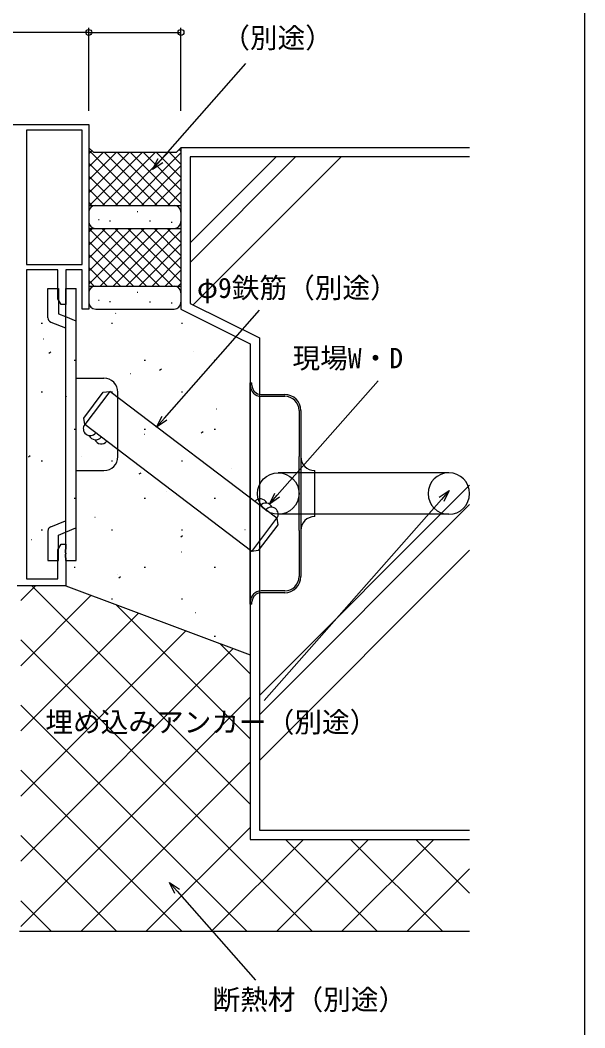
# Model space of a CAD drawing. Units: millimetres, scale not verified. Extents: x -437 to 438, y -344 to 341.
# Drawn here: x 315.7 to 438.2, y -224.7 to -6.1 of the extents above; entities that cross this region are included whole.
import ezdxf
from ezdxf.enums import TextEntityAlignment as Align

# ---------------------------------------------------------------- set-up
doc = ezdxf.new("R2010")
doc.units = ezdxf.units.MM
doc.header["$LTSCALE"] = 2
for name, color, linetype in [('0-2_YKK_11', 7, 'Continuous'), ('0-4_YKK_13', 4, 'Continuous'), ('0-5_YKK_D', 6, 'Continuous'), ('0-6_YKK_ZWAK', 7, 'Continuous'), ('0-7_YSS_K', 3, 'Continuous')]:
    doc.layers.add(name, color=color, linetype=linetype)
doc.styles.add('ＭＳ ゴシック', font='')
doc.styles.get('ＭＳ ゴシック').set_extended_font_data('MS Gothic')

msp = doc.modelspace()

# ---------------------------------------------------------------- linework, layer by layer
at = {"layer": '0-2_YKK_11'}
msp.add_lwpolyline([(300.6, -28.8), (330.6, -28.8), (330.6, -68.8), (329.2, -68.8), (329.2, -60.3), (325.6, -60.3), (325.6, -67.8), (324.6, -67.8), (323.9, -66.588), (323.9, -60.3), (317.1, -60.3), (317.1, -127.3), (323.9, -127.3), (323.9, -121.012), (324.6, -119.8), (325.6, -119.8), (325.6, -120.842), (325.48, -121.025), (325.48, -121.575), (325.6, -121.758), (325.6, -121.842), (325.48, -122.025), (325.48, -122.575), (325.6, -122.758), (325.6, -128.8), (315.1, -128.8)], dxfattribs=at)
msp.add_lwpolyline([(317.1, -30), (317.1, -59.1), (329.2, -59.1), (329.2, -30)], close=True, dxfattribs=at)
at = {"layer": '0-4_YKK_13'}
for p, q in [((321.726, -70.677), (321.725, -64.3)), ((321.726, -64.3), (324.026, -64.3)), ((324.026, -64.3), (324.026, -69.8)), ((325.6, -64.3), (327.897, -64.3)), ((325.603, -123.3), (325.602, -64.3)), ((327.903, -123.3), (327.897, -64.3)), ((322.352, -71.604), (325.526, -72.887)), ((327.902, -83.8), (333.901, -83.8)), ((365.6, -84.8), (366, -84.8)), ((365.6, -85.3), (365.6, -84.8)), ((366, -85.3), (366, -84.8)), ((336.902, -100.799), (336.902, -86.8)), ((365.6, -132.3), (365.6, -85.3)), ((368, -87.3), (373.1, -87.3)), ((368, -87.7), (373.1, -87.7)), ((376.2, -90.8), (376.2, -100.8)), ((376.6, -90.8), (376.6, -100.8)), ((376.2, -116.8), (376.2, -100.8)), ((376.6, -100.8), (376.6, -116.8)), ((327.904, -103.8), (333.902, -103.799)), ((408.7, -104.3), (371.7, -104.3)), ((379.6, -113.8), (379.6, -103.8)), ((408.7, -113.3), (371.7, -113.3)), ((322.354, -115.995), (325.529, -114.712)), ((321.729, -116.922), (321.729, -123.3)), ((324.029, -117.799), (325.529, -117.193)), ((324.029, -123.299), (324.029, -117.799)), ((325.529, -117.193), (327.829, -116.263)), ((376.2, -116.8), (376.2, -126.8)), ((376.6, -116.8), (376.6, -126.8)), ((321.729, -123.3), (324.029, -123.3)), ((325.603, -123.3), (327.903, -123.299)), ((373.1, -129.9), (368, -129.9)), ((373.1, -130.3), (368, -130.3)), ((365.6, -132.8), (365.6, -132.3)), ((366, -132.8), (365.6, -132.8)), ((366, -132.8), (366, -132.3))]:
    msp.add_line(p, q, dxfattribs=at)
msp.add_lwpolyline([(324.026, -69.8), (325.526, -70.406), (327.826, -71.335)], dxfattribs=at)
msp.add_circle((371.7, -108.8), 4.5, dxfattribs=at)
for centre, radius, start, end in [((322.726, -70.677), 1, 180, 248.00217), ((333.902, -86.8), 3, 0.00122, 90.00127), ((368, -85.3), 2.4, 180, 270), ((368, -85.3), 2, 180, 270), ((373.1, -90.8), 3.5, 360, 90), ((373.1, -90.8), 3.1, 360, 90), ((333.902, -100.799), 3, 270.00155, 0.00122), ((379.6, -100.8), 3, 180, 270), ((408.7, -108.8), 4.5, 90, 270), ((408.7, -108.8), 4.5, 270, 90), ((379.6, -116.8), 3, 90, 180), ((322.729, -116.922), 1, 112.00335, 180), ((373.1, -126.8), 3.5, 270, 360), ((373.1, -126.8), 3.1, 270, 360), ((368, -132.3), 2.4, 90, 180), ((368, -132.3), 2, 90, 180)]:
    msp.add_arc(centre, radius, start, end, dxfattribs=at)
at = {"layer": '0-5_YKK_D'}
for p, q in [((330.6, -25.8), (330.6, -7.8)), ((330.6, -25.8), (330.6, -7.8)), ((350.6, -25.8), (350.6, -7.8)), ((330.6, -8.8), (300.6, -8.8)), ((330.6, -8.8), (350.6, -8.8))]:
    msp.add_line(p, q, dxfattribs=at)
for points in [[(344.46, -38.514), (346.146, -36.601), (364.68, -15.578)], [(346.659, -37.053), (344.46, -38.514), (345.634, -36.149)], [(345.319, -94.372), (347.006, -92.46), (367.654, -69.038)], [(369.789, -111.078), (371.475, -109.165), (393.363, -84.336)], [(347.518, -92.911), (345.319, -94.372), (346.493, -92.008)], [(408.803, -108.141), (407.116, -110.054), (368.647, -153.691)], [(371.987, -109.617), (369.789, -111.078), (370.962, -108.713)], [(406.604, -109.602), (408.803, -108.141), (407.629, -110.505)], [(349.28, -195.501), (348.106, -193.136), (350.305, -194.597)], [(348.106, -193.136), (349.793, -195.049), (366.755, -214.29)]]:
    msp.add_lwpolyline(points, dxfattribs=at)
for centre in [(330.6, -8.8), (330.6, -8.8), (350.6, -8.8)]:
    msp.add_circle(centre, 0.637, dxfattribs=at)
at = {"layer": '0-6_YKK_ZWAK'}
msp.add_lwpolyline([(-436.8, -343.8), (438.2, -343.8), (438.2, 306.2)], dxfattribs=at)
at = {"layer": '0-7_YSS_K'}
for p, q in [((330.6, -33.8), (331.6, -34.8)), ((330.6, -34.318), (342.582, -46.3)), ((330.6, -35.137), (331.269, -34.469)), ((330.6, -37.966), (333.766, -34.8)), ((330.6, -40.794), (336.594, -34.8)), ((330.6, -43.623), (339.422, -34.8)), ((330.751, -46.3), (342.251, -34.8)), ((331.6, -34.8), (349.6, -34.8)), ((333.579, -46.3), (345.079, -34.8)), ((333.91, -34.8), (345.41, -46.3)), ((336.408, -46.3), (347.908, -34.8)), ((336.738, -34.8), (348.238, -46.3)), ((339.236, -46.3), (350.6, -34.936)), ((339.567, -34.8), (350.6, -45.833)), ((342.395, -34.8), (350.6, -43.005)), ((345.224, -34.8), (350.6, -40.176)), ((348.052, -34.8), (350.6, -37.348)), ((350.6, -33.8), (349.6, -34.8)), ((350.24, -34.16), (350.6, -34.519)), ((330.6, -37.147), (339.753, -46.3)), ((352.6, -54.426), (371.226, -35.8)), ((352.6, -58.669), (375.469, -35.8)), ((353.27, -67.899), (385.368, -35.8)), ((342.065, -46.3), (350.6, -37.765)), ((330.6, -39.975), (336.925, -46.3)), ((344.893, -46.3), (350.6, -40.593)), ((330.6, -42.804), (334.096, -46.3)), ((347.721, -46.3), (350.6, -43.422)), ((330.6, -45.632), (331.268, -46.3)), ((330.6, -46.3), (350.6, -46.3)), ((330.6, -47.8), (330.6, -49.8)), ((332.1, -46.3), (349.1, -46.3)), ((341.072, -47.605), (341.272, -47.605)), ((350.55, -46.3), (350.6, -46.25)), ((350.6, -47.8), (350.6, -49.8)), ((332.684, -49.336), (332.884, -49.336)), ((335.086, -49.646), (335.286, -49.646)), ((343.785, -49.697), (343.985, -49.697)), ((348.493, -49.956), (348.693, -49.956)), ((330.6, -51.3), (350.6, -51.3)), ((330.6, -52.108), (331.408, -51.3)), ((330.6, -54.936), (334.236, -51.3)), ((330.6, -57.765), (337.065, -51.3)), ((330.6, -60.593), (339.893, -51.3)), ((330.6, -63.422), (342.721, -51.3)), ((330.611, -51.3), (343.111, -63.8)), ((332.1, -51.3), (349.1, -51.3)), ((333.05, -63.8), (345.55, -51.3)), ((333.439, -51.3), (345.939, -63.8)), ((335.878, -63.8), (348.378, -51.3)), ((336.268, -51.3), (348.768, -63.8)), ((338.707, -63.8), (350.6, -51.907)), ((339.096, -51.3), (350.6, -62.804)), ((341.925, -51.3), (350.6, -59.975)), ((344.753, -51.3), (350.6, -57.147)), ((347.582, -51.3), (350.6, -54.318)), ((350.41, -51.3), (350.6, -51.49)), ((330.6, -54.117), (340.283, -63.8)), ((341.535, -63.8), (350.6, -54.735)), ((330.6, -56.946), (337.454, -63.8)), ((344.364, -63.8), (350.6, -57.564)), ((330.6, -59.774), (334.626, -63.8)), ((347.192, -63.8), (350.6, -60.392)), ((330.6, -62.603), (331.797, -63.8)), ((350.02, -63.8), (350.6, -63.221)), ((330.6, -63.8), (350.6, -63.8)), ((330.6, -65.3), (330.6, -67.3)), ((332.1, -63.8), (349.1, -63.8)), ((341.072, -65.105), (341.272, -65.105)), ((350.6, -65.3), (350.6, -67.3)), ((332.684, -66.836), (332.884, -66.836)), ((335.086, -67.146), (335.286, -67.146)), ((343.785, -67.197), (343.985, -67.197)), ((348.493, -67.456), (348.693, -67.456)), ((332.1, -68.8), (349.1, -68.8)), ((336.416, -69.729), (336.463, -69.713)), ((320.305, -71.82), (320.555, -71.82)), ((335.505, -71.82), (335.755, -71.82)), ((350.705, -71.82), (350.955, -71.82)), ((320.815, -75.254), (320.862, -75.237)), ((321.924, -78.343), (322.341, -78.067)), ((353.362, -77.933), (353.409, -77.917)), ((327.43, -79.895), (327.68, -79.895)), ((342.63, -79.895), (342.88, -79.895)), ((357.83, -79.895), (358.08, -79.895)), ((339.646, -82.79), (339.693, -82.774)), ((345.937, -82.038), (346.354, -81.762)), ((320.305, -86.77), (320.555, -86.77)), ((371.391, -114.169), (335.16, -86.658)), ((335.505, -86.77), (335.755, -86.77)), ((350.705, -86.77), (350.955, -86.77)), ((325.695, -87.731), (325.742, -87.714)), ((358.241, -90.41), (358.288, -90.394)), ((365.948, -121.337), (329.717, -93.825)), ((327.43, -94.845), (327.68, -94.845)), ((342.63, -94.845), (342.88, -94.845)), ((342.641, -95.935), (342.688, -95.918)), ((354.961, -95.654), (355.378, -95.378)), ((357.83, -94.845), (358.08, -94.845)), ((317.501, -100.859), (317.918, -100.583)), ((320.305, -101.72), (320.555, -101.72)), ((328.925, -100.792), (328.972, -100.775)), ((335.505, -101.72), (335.755, -101.72)), ((350.705, -101.72), (350.955, -101.72)), ((341.515, -104.554), (341.932, -104.278)), ((361.471, -103.471), (361.518, -103.454)), ((367.6, -152.563), (413.2, -106.963)), ((347.52, -108.411), (347.567, -108.395)), ((327.43, -109.795), (327.68, -109.795)), ((342.63, -109.795), (342.88, -109.795)), ((357.83, -109.795), (358.08, -109.795)), ((367.6, -156.806), (413.2, -111.206)), ((331.92, -113.936), (331.967, -113.919)), ((320.305, -116.67), (320.555, -116.67)), ((335.505, -116.67), (335.755, -116.67)), ((350.539, -118.17), (350.956, -117.894)), ((350.705, -116.67), (350.955, -116.67)), ((364.466, -116.616), (364.513, -116.599)), ((318.204, -118.793), (318.251, -118.776)), ((350.75, -121.472), (350.797, -121.456)), ((367.6, -166.705), (413.2, -121.105)), ((327.43, -124.745), (327.68, -124.745)), ((336.799, -126.413), (336.846, -126.396)), ((342.63, -124.745), (342.88, -124.745)), ((357.83, -124.745), (358.08, -124.745)), ((315.835, -131.983), (319.018, -128.8)), ((365.6, -176.149), (318.251, -128.8)), ((325.6, -128.8), (365.6, -143.8)), ((337.093, -127.07), (337.51, -126.794)), ((315.835, -146.125), (331.099, -130.862)), ((335.505, -131.62), (335.755, -131.62)), ((365.6, -162.007), (336.469, -132.876)), ((350.705, -131.62), (350.955, -131.62)), ((315.835, -160.267), (341.384, -134.719)), ((353.745, -134.617), (353.792, -134.6)), ((315.835, -174.409), (351.669, -138.576)), ((357.83, -139.695), (358.08, -139.695)), ((379.109, -203.8), (315.835, -140.527)), ((365.6, -147.865), (359.096, -141.361)), ((315.835, -188.552), (361.954, -142.433)), ((315.835, -202.694), (365.6, -152.929)), ((364.967, -203.8), (315.835, -154.669)), ((328.871, -203.8), (365.6, -167.071)), ((350.824, -203.8), (315.835, -168.811)), ((343.013, -203.8), (365.6, -181.213)), ((336.682, -203.8), (315.835, -182.953)), ((357.155, -203.8), (377.155, -183.8)), ((371.298, -203.8), (391.298, -183.8)), ((393.251, -203.8), (373.251, -183.8)), ((385.44, -203.8), (405.44, -183.8)), ((407.393, -203.8), (387.393, -183.8)), ((413.2, -195.465), (401.535, -183.8)), ((399.582, -203.8), (413.2, -190.182)), ((322.54, -203.8), (315.835, -197.095)), ((413.2, -203.8), (315.6, -203.8))]:
    msp.add_line(p, q, dxfattribs=at)
for points in [[(413.2, -33.8), (350.6, -33.8), (350.6, -68.8), (365.6, -76.3), (365.6, -183.8), (413.2, -183.8)], [(413.2, -35.8), (352.6, -35.8), (352.6, -67.564), (367.6, -75.064), (367.6, -181.8), (413.2, -181.8)]]:
    msp.add_lwpolyline(points, dxfattribs=at)
for points in [[(335.159, -86.658), (329.717, -93.826), (329.525, -92.425), (333.758, -86.85)], [(365.948, -121.337), (371.391, -114.169), (371.582, -115.57), (367.349, -121.145)]]:
    msp.add_lwpolyline(points, close=True, dxfattribs=at)
for centre, start, end in [((332.1, -47.8), 90, 180), ((349.1, -47.8), 360, 90), ((332.1, -49.8), 180, 270), ((349.1, -49.8), 270, 360), ((332.1, -65.3), 90, 180), ((349.1, -65.3), 360, 90), ((332.1, -67.3), 180, 270), ((349.1, -67.3), 270, 360), ((330.912, -94.733), 142.78946, 322.78944), ((332.106, -95.64), 202.78943, 322.78944), ((333.301, -96.547), 202.78943, 322.78944), ((367.807, -111.448), 22.78943, 142.78944), ((369.001, -112.355), 22.78943, 142.78944), ((370.196, -113.262), 322.78946, 142.78944)]:
    msp.add_arc(centre, 1.5, start, end, dxfattribs=at)

# ---------------------------------------------------------------- texts
at = {"layer": '0-5_YKK_D', "style": 'ＭＳ ゴシック'}
for s, p in [('（別途）', (359.548, -13.504)), ('φ9鉄筋（別途）', (354.075, -67.709)), ('現場W・D', (374.791, -82.948)), ('埋め込みアンカー（別途）', (321.181, -161.892)), ('断熱材（別途）', (357.439, -222.05))]:
    msp.add_text(s, height=4.399, dxfattribs=at).set_placement(p, align=Align.BOTTOM_LEFT)

doc.saveas('drawing.dxf')
